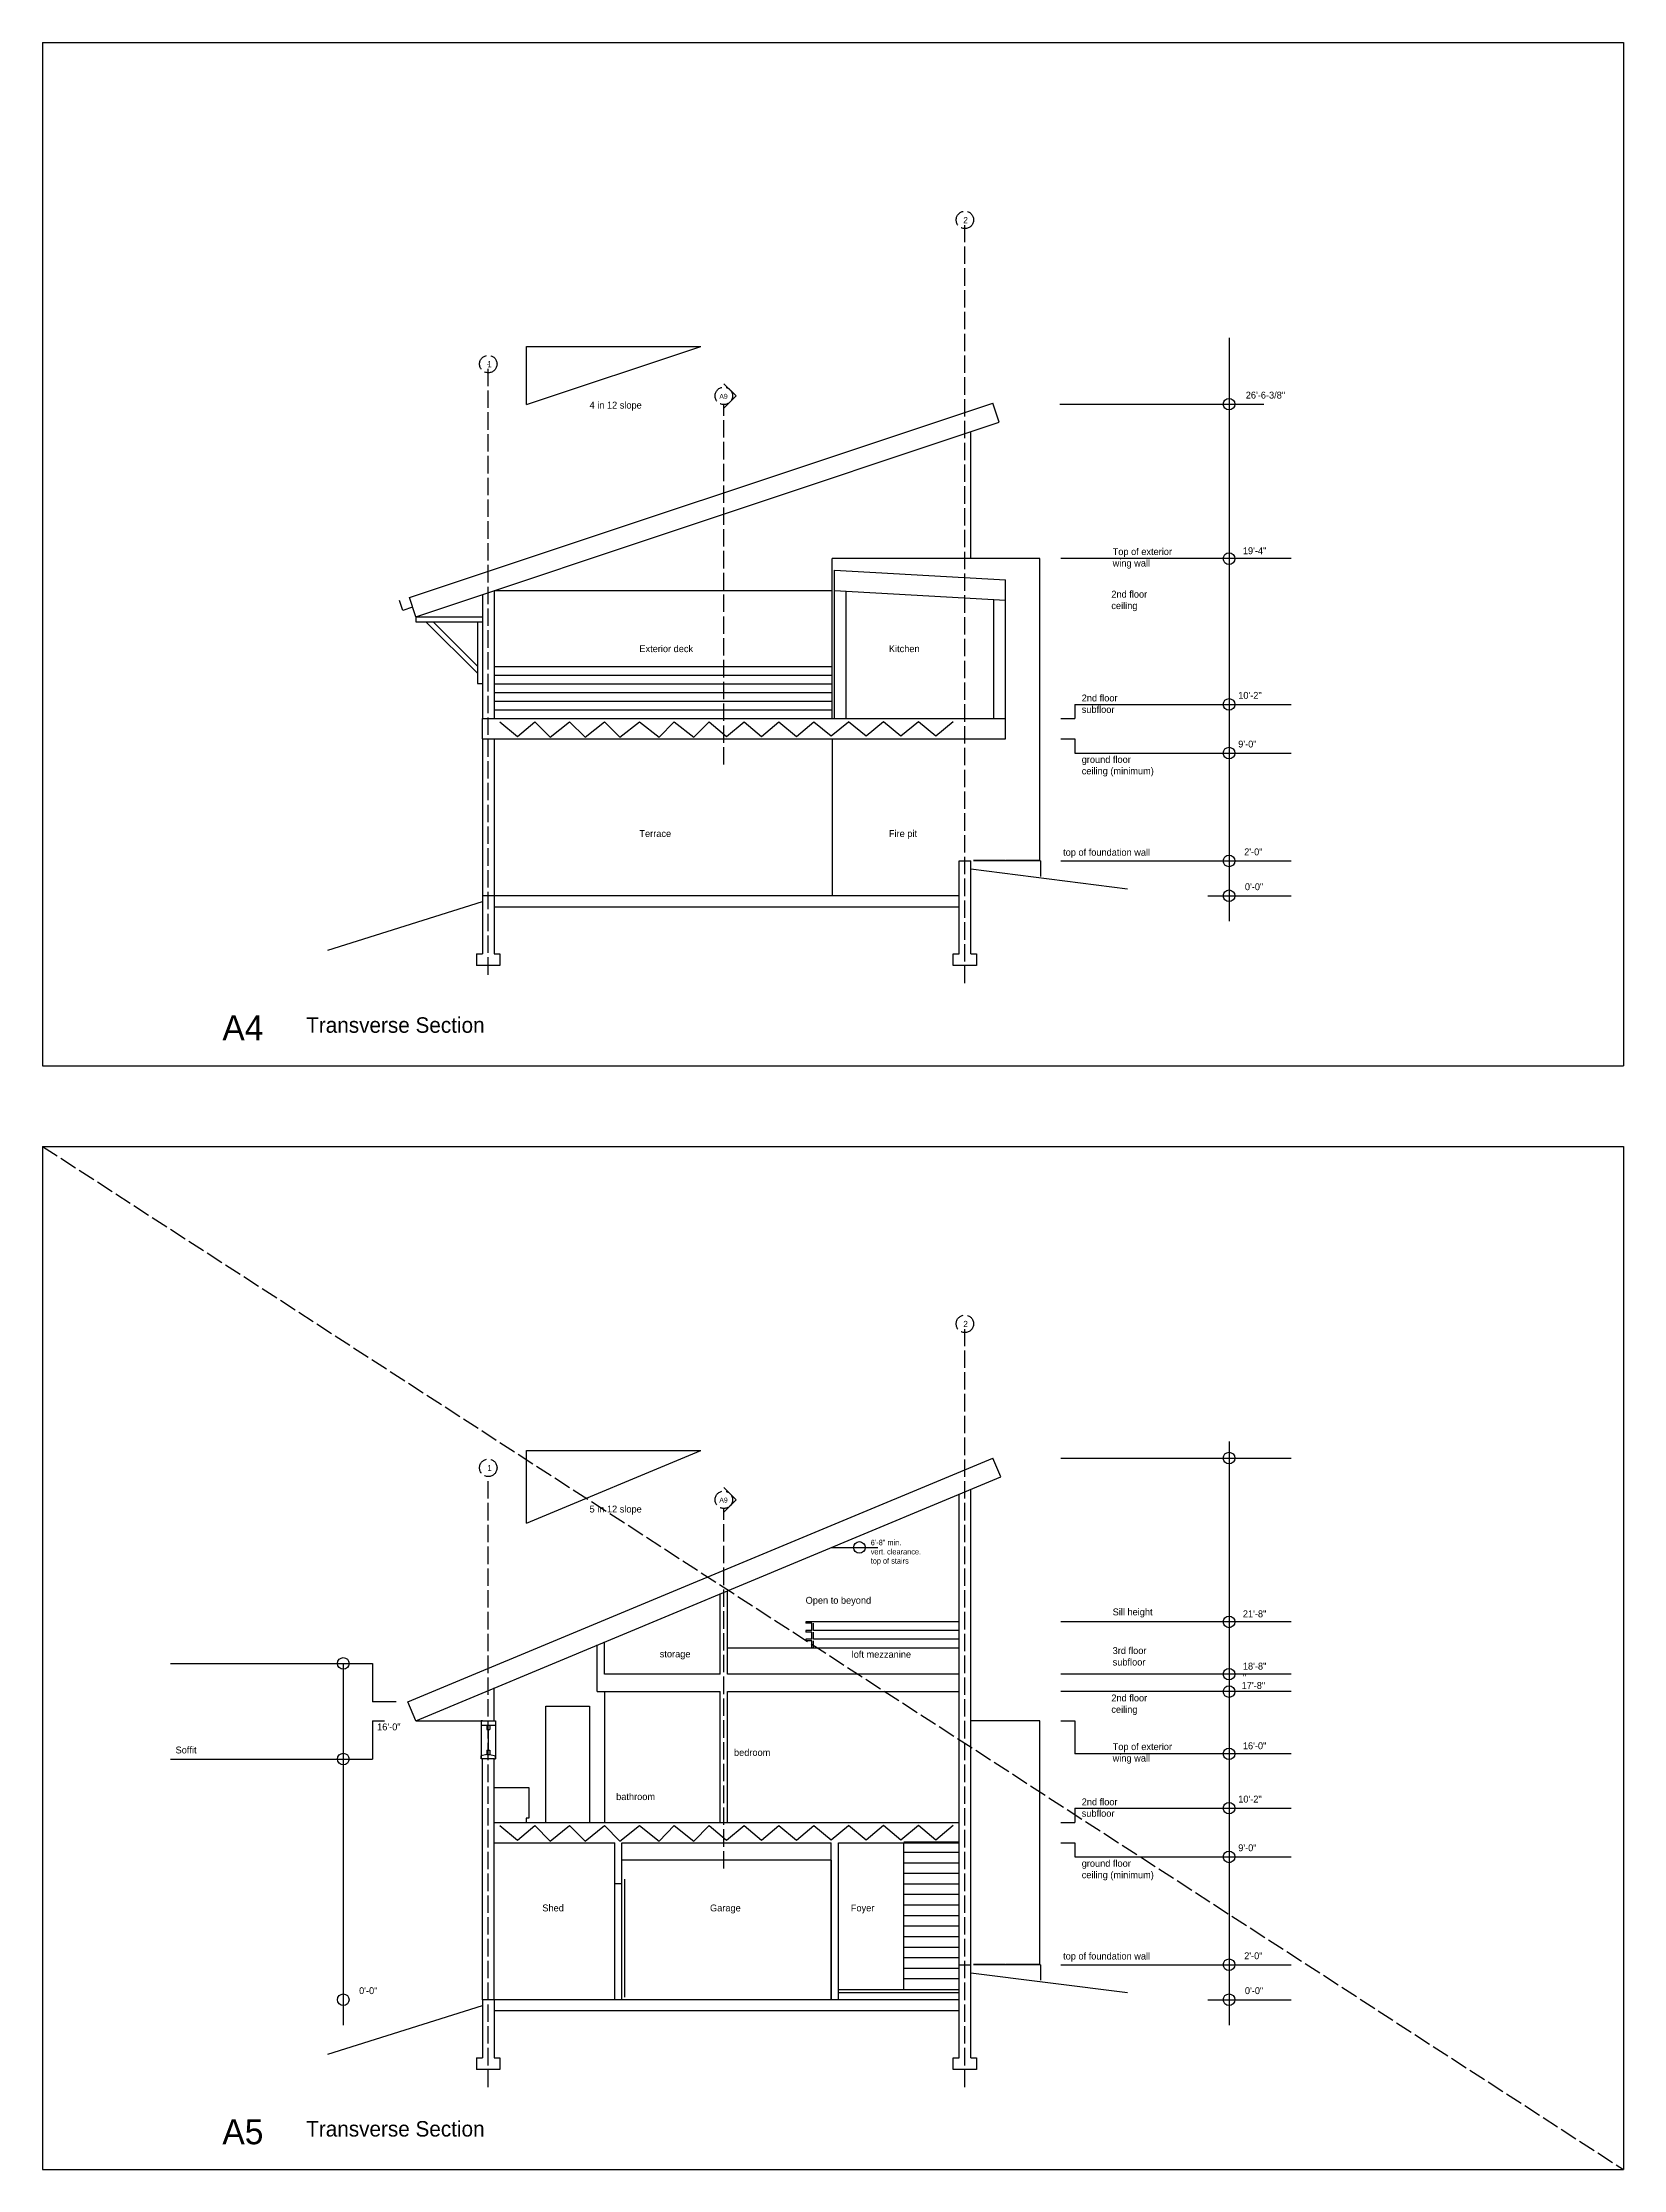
# Model space of a CAD drawing. Header units: inches. Extents: x 967 to 7331, y 452 to 3434.
# Drawn here: x 2166 to 3254, y 1971 to 3434 of the extents above; entities that cross this region are included whole.
import ezdxf

# ---------------------------------------------------------------- set-up
doc = ezdxf.new("R2010")
doc.units = ezdxf.units.IN
doc.header["$MEASUREMENT"] = 0
doc.linetypes.add('ACAD_ISO02W100', pattern=[15, 12, -3])
for name, color, linetype in [('blocks', 251, 'Continuous'), ('const', 7, 'Continuous'), ('e1', 7, 'Continuous'), ('e2', 251, 'Continuous'), ('grid', 252, 'ACAD_ISO02W100'), ('millwork', 253, 'Continuous'), ('soffit', 253, 'ACAD_ISO02W100'), ('stairs', 140, 'Continuous'), ('walls', 7, 'Continuous')]:
    doc.layers.add(name, color=color, linetype=linetype)

msp = doc.modelspace()

# ---------------------------------------------------------------- linework, layer by layer
for p, q in [((2166, 3434.3), (3254, 3434.3)), ((2166, 3434.3), (2166, 2730.3)), ((3254, 3434.3), (3254, 2730.3)), ((2166, 3235.3), (2166, 2730.3)), ((2796.8, 2871.2), (2804.8, 2871.2)), ((2166, 2730.3), (2836.2, 2730.3)), ((2166, 2730.3), (3254, 2730.3)), ((2166, 2674.8), (3254, 2674.8)), ((2166, 2674.8), (2166, 1970.8)), ((3254, 2674.8), (3254, 1970.8)), ((2166, 2475.8), (2166, 1970.8)), ((2796.8, 2111.6), (2804.8, 2111.6)), ((2166, 1970.8), (2836.2, 1970.8)), ((2166, 1970.8), (3254, 1970.8))]:
    msp.add_line(p, q)
at = {"layer": 'blocks'}
for p, q in [((2806.8, 2871.7), (2828.3, 2871.7)), ((2828.8, 2871.7), (2852.3, 2871.7)), ((2806.8, 2112.1), (2828.3, 2112.1)), ((2828.8, 2112.1), (2852.3, 2112.1))]:
    msp.add_line(p, q, dxfattribs=at)
at = {"layer": 'e1'}
for p, q in [((2632.4, 2209.6), (2632.4, 2299.6)), ((2637.4, 2209.6), (2637.4, 2299.6)), ((2559.8, 2087.6), (2559.8, 2167.6)), ((2564.8, 2087.6), (2564.8, 2167.6)), ((2708.8, 2087.6), (2708.8, 2179.6)), ((2713.8, 2087.6), (2713.8, 2179.6))]:
    msp.add_line(p, q, dxfattribs=at)
at = {"layer": 'e2'}
for p, q in [((2982.6, 3231.2), (2982.6, 2829.8)), ((2866.1, 3185.5), (3006.5, 3185.5)), ((2852.3, 2871.7), (2852.3, 3079.2)), ((3025.4, 3079.2), (2866.9, 3079.2)), ((2422.9, 3039.2), (2468.8, 3039.2)), ((2422.9, 3035.7), (2468.8, 3035.7)), ((2476.8, 3005.1), (2709.5, 3005.1)), ((2476.8, 2999.1), (2709.5, 2999.1)), ((2476.8, 2993.1), (2709.5, 2993.1)), ((2476.8, 2987.1), (2709.5, 2987.1)), ((2476.8, 2981.1), (2709.5, 2981.1)), ((2476.8, 2975.1), (2709.5, 2975.1)), ((2876.5, 2978.9), (3025.4, 2978.9)), ((2876.5, 2978.9), (2876.5, 2969.2)), ((2480.8, 2966.9), (2492.8, 2956.9)), ((2492.8, 2956.9), (2504.8, 2966.9)), ((2504.8, 2966.9), (2515.4, 2956.3)), ((2515.4, 2956.3), (2528.8, 2966.9)), ((2528.8, 2966.9), (2539.4, 2956.3)), ((2539.4, 2956.3), (2552.8, 2966.9)), ((2552.8, 2966.9), (2563.4, 2956.3)), ((2563.4, 2956.3), (2576.8, 2966.9)), ((2576.8, 2966.9), (2590.3, 2956.3)), ((2590.3, 2956.3), (2600.8, 2966.9)), ((2600.8, 2966.9), (2614.3, 2956.3)), ((2614.3, 2956.3), (2624.8, 2966.9)), ((2624.8, 2966.9), (2636.8, 2956.9)), ((2636.8, 2956.9), (2648.8, 2966.9)), ((2648.8, 2966.9), (2660.8, 2956.9)), ((2660.8, 2956.9), (2672.8, 2966.9)), ((2672.8, 2966.9), (2684.8, 2956.9)), ((2684.8, 2956.9), (2696.8, 2966.9)), ((2696.8, 2966.9), (2708.8, 2957.2)), ((2708.8, 2957.2), (2720.8, 2966.9)), ((2720.8, 2967.2), (2732.8, 2957.2)), ((2732.8, 2957.2), (2744.8, 2967.2)), ((2744.8, 2967.2), (2756.8, 2957.2)), ((2756.8, 2957.2), (2768.8, 2967.2)), ((2768.8, 2967.2), (2780.8, 2957.2)), ((2780.8, 2957.2), (2792.8, 2967.2)), ((2866.9, 2969.2), (2876.5, 2969.2)), ((2866.9, 2955.2), (2876.5, 2955.2)), ((2876.5, 2955.2), (2876.5, 2945.4)), ((2876.5, 2945.4), (3025.4, 2945.4)), ((2852.8, 2871.2), (2806.8, 2871.2)), ((2852.8, 2871.2), (2852.8, 2860.5)), ((2866.9, 2871.2), (3025.4, 2871.2)), ((2967.9, 2847.2), (3025.4, 2847.2)), ((2866.9, 2460.3), (3025.4, 2460.3)), ((2982.6, 2471.6), (2982.6, 2070.2)), ((2708.8, 2398.8), (2741, 2398.8)), ((3025.4, 2347.6), (2866.9, 2347.6)), ((2254, 2319), (2393.1, 2319)), ((2373, 2319), (2373, 2070.2)), ((2393.1, 2319), (2393.1, 2292.6)), ((2552.8, 2299.6), (2552.8, 2209.6)), ((3025.4, 2311.6), (2866.9, 2311.6)), ((3025.4, 2299.6), (2866.9, 2299.6)), ((2890.9, 2299.6), (2876.5, 2299.6)), ((2409.3, 2292.6), (2393.1, 2292.6)), ((2512.4, 2209.6), (2512.4, 2289.6)), ((2512.4, 2289.6), (2542.4, 2289.6)), ((2542.4, 2289.6), (2542.4, 2209.6)), ((2393.1, 2279.6), (2401.3, 2279.6)), ((2393.1, 2279.6), (2393.1, 2253.2)), ((2467.8, 2279.6), (2467.8, 2253.4)), ((2477.8, 2279.6), (2477.8, 2253.4)), ((2852.3, 2279.6), (2804.8, 2279.6)), ((2852.3, 2112.1), (2852.3, 2279.6)), ((2866.9, 2279.6), (2876.5, 2279.6)), ((2876.5, 2279.6), (2876.5, 2256.8)), ((3025.4, 2256.8), (2876.5, 2256.8)), ((2254, 2253.2), (2393.1, 2253.2)), ((2476.8, 2233.6), (2500.8, 2233.6)), ((2500.8, 2233.6), (2500.8, 2212.6)), ((2500.8, 2212.6), (2498.8, 2212.6)), ((2498.8, 2212.6), (2498.8, 2209.6)), ((2876.5, 2219.4), (3025.4, 2219.4)), ((2876.5, 2219.4), (2876.5, 2209.6)), ((2480.8, 2207.4), (2492.8, 2197.4)), ((2492.8, 2197.4), (2504.8, 2207.4)), ((2504.8, 2207.4), (2515.4, 2196.8)), ((2515.4, 2196.8), (2528.8, 2207.4)), ((2528.8, 2207.4), (2539.4, 2196.8)), ((2539.4, 2196.8), (2552.8, 2207.4)), ((2552.8, 2207.4), (2563.4, 2196.8)), ((2563.4, 2196.8), (2576.8, 2207.4)), ((2576.8, 2207.4), (2590.3, 2196.8)), ((2590.3, 2196.8), (2600.8, 2207.4)), ((2600.8, 2207.4), (2614.3, 2196.8)), ((2614.3, 2196.8), (2624.8, 2207.4)), ((2624.8, 2207.4), (2636.8, 2197.4)), ((2636.8, 2197.4), (2648.8, 2207.4)), ((2648.8, 2207.4), (2660.8, 2197.4)), ((2660.8, 2197.4), (2672.8, 2207.4)), ((2672.8, 2207.4), (2684.8, 2197.4)), ((2684.8, 2197.4), (2696.8, 2207.4)), ((2696.8, 2207.4), (2708.8, 2197.6)), ((2708.8, 2197.6), (2720.8, 2207.4)), ((2720.8, 2207.6), (2732.8, 2197.6)), ((2732.8, 2197.6), (2744.8, 2207.6)), ((2744.8, 2207.6), (2756.8, 2197.6)), ((2756.8, 2197.6), (2768.8, 2207.6)), ((2768.8, 2207.6), (2780.8, 2197.6)), ((2780.8, 2197.6), (2792.8, 2207.6)), ((2866.9, 2209.6), (2876.5, 2209.6)), ((2866.9, 2195.6), (2876.5, 2195.6)), ((2876.5, 2195.6), (2876.5, 2185.9)), ((2708.8, 2183.6), (2564.8, 2183.6)), ((2876.5, 2185.9), (3025.4, 2185.9)), ((2852.8, 2111.6), (2806.8, 2111.6)), ((2852.8, 2111.6), (2852.8, 2101)), ((2866.9, 2111.7), (3025.4, 2111.7)), ((2967.9, 2087.6), (3025.4, 2087.6))]:
    msp.add_line(p, q, dxfattribs=at)
for centre in [(2982.6, 3185.5), (2982.6, 3079.2), (2982.6, 2978.9), (2982.6, 2945.4), (2982.6, 2871.2), (2982.6, 2847.2), (2982.6, 2460.3), (2728.2, 2398.8), (2982.6, 2347.6), (2373, 2319), (2982.6, 2311.6), (2982.6, 2299.6), (2373, 2253.2), (2982.6, 2256.8), (2982.6, 2219.4), (2982.6, 2185.9), (2982.6, 2111.7), (2373, 2087.6), (2982.6, 2087.6)]:
    msp.add_circle(centre, 4, dxfattribs=at)
at = {"layer": 'grid'}
for p, q in [((2800.8, 2787), (2800.8, 3308.6)), ((2472.8, 2792.9), (2472.8, 3213)), ((2634.9, 2937.5), (2634.9, 3185.2)), ((2800.8, 2027.4), (2800.8, 2549)), ((2472.8, 2027.4), (2472.8, 2447.6)), ((2634.9, 2177.9), (2634.9, 2425.6))]:
    msp.add_line(p, q, dxfattribs=at)
for centre in [(2800.8, 3312.3), (2472.8, 3213.1), (2634.9, 3191.2), (2800.8, 2552.7), (2472.8, 2453.6), (2634.9, 2431.6)]:
    msp.add_circle(centre, 6, dxfattribs=at)
at = {"layer": 'millwork'}
for p, q in [((2499, 3215.2), (2499, 3225.2)), ((2499, 3225.2), (2619, 3225.2)), ((2499, 3185.2), (2499, 3225.2)), ((2499, 3205.2), (2499, 3215.2)), ((2499, 3205.2), (2499, 3205.2)), ((2804.8, 3079.2), (2804.8, 3166.5)), ((2852.3, 3079.2), (2709.5, 3079.2)), ((2709.5, 2969.2), (2709.5, 3079.2)), ((2468.8, 3054.5), (2468.8, 2969.2)), ((2476.8, 3057.2), (2476.8, 2969.2)), ((2476.8, 3057.2), (2709.5, 3057.2)), ((2422.9, 3039.2), (2422.9, 3035.7)), ((2429.9, 3035.7), (2465.3, 3000.3)), ((2434.8, 3035.7), (2465.3, 3005.2)), ((2465.3, 3035.7), (2465.3, 2993.3)), ((2465.3, 2993.3), (2468.8, 2993.3)), ((2468.8, 2955.2), (2468.8, 2847.2)), ((2476.8, 2955.2), (2476.8, 2847.2)), ((2709.5, 2955.2), (2709.5, 2847.2)), ((2499, 2455.6), (2499, 2465.6)), ((2499, 2465.6), (2619, 2465.6)), ((2499, 2415.6), (2499, 2465.6)), ((2499, 2445.6), (2499, 2455.6)), ((2499, 2445.6), (2499, 2445.6)), ((2796.8, 2347.6), (2691.3, 2347.6)), ((2691.3, 2347.6), (2691.3, 2346.6)), ((2695.5, 2346.6), (2691.3, 2346.6)), ((2695.5, 2341.6), (2695.5, 2346.6)), ((2696.5, 2341.6), (2696.5, 2346.6)), ((2796.8, 2329.6), (2637.4, 2329.6)), ((2695.5, 2341.6), (2691.3, 2341.6)), ((2691.3, 2341.6), (2691.3, 2340.6)), ((2695.5, 2340.6), (2691.3, 2340.6)), ((2691.3, 2335.6), (2691.3, 2334.6)), ((2695.5, 2335.6), (2691.3, 2335.6)), ((2695.5, 2334.6), (2691.3, 2334.6)), ((2695.5, 2335.6), (2695.5, 2340.6)), ((2695.5, 2329.6), (2695.5, 2334.6)), ((2796.8, 2341.6), (2696.5, 2341.6)), ((2696.5, 2335.6), (2696.5, 2340.6)), ((2796.8, 2335.6), (2696.5, 2335.6)), ((2696.5, 2329.6), (2696.5, 2334.6)), ((2758.8, 2094.6), (2758.8, 2195.6))]:
    msp.add_line(p, q, dxfattribs=at)
at = {"layer": 'soffit'}
msp.add_line((2166, 2674.8), (3254, 1970.8), dxfattribs=at)
at = {"layer": 'stairs'}
for p, q in [((2796.8, 2196.1), (2758.8, 2196.1)), ((2796.8, 2188.9), (2758.8, 2188.9)), ((2796.8, 2181.6), (2758.8, 2181.6)), ((2796.8, 2174.4), (2758.8, 2174.4)), ((2796.8, 2167.1), (2758.8, 2167.1)), ((2796.8, 2159.9), (2758.8, 2159.9)), ((2796.8, 2152.6), (2758.8, 2152.6)), ((2796.8, 2145.4), (2758.8, 2145.4)), ((2796.8, 2138.1), (2758.8, 2138.1)), ((2796.8, 2130.9), (2758.8, 2130.9)), ((2796.8, 2123.6), (2758.8, 2123.6)), ((2796.8, 2116.4), (2758.8, 2116.4)), ((2796.8, 2109.1), (2758.8, 2109.1)), ((2796.8, 2101.9), (2758.8, 2101.9))]:
    msp.add_line(p, q, dxfattribs=at)
at = {"layer": 'walls'}
for p, q in [((2499, 3185.2), (2619, 3225.2)), ((2634.9, 3199.6), (2643.4, 3191.2)), ((2634.9, 3182.7), (2643.4, 3191.2)), ((2418.5, 3052.5), (2820.1, 3186.3)), ((2824.5, 3173.1), (2820.1, 3186.3)), ((2422.9, 3039.2), (2824.5, 3173.1)), ((2711, 3071.2), (2828.8, 3064.7)), ((2711, 2969.2), (2711, 3071.2)), ((2828.8, 2955.2), (2828.8, 3064.7)), ((2414, 3043.6), (2411.8, 3050.3)), ((2420.7, 3045.8), (2414, 3043.6)), ((2422.9, 3039.2), (2418.5, 3052.5)), ((2711, 3057.2), (2828.8, 3050.7)), ((2719, 2969.2), (2719, 3056.6)), ((2820.8, 2969.2), (2820.8, 3051.2)), ((2468.8, 2969.2), (2828.8, 2969.2)), ((2468.8, 2955.2), (2468.8, 2969.2)), ((2468.8, 2955.2), (2828.8, 2955.2)), ((2796.8, 2807.2), (2796.8, 2871.2)), ((2804.8, 2807.2), (2804.8, 2871.2)), ((2804.8, 2865.8), (2912.7, 2852)), ((2362.3, 2809.7), (2468.8, 2843.2)), ((2796.8, 2847.2), (2468.8, 2847.2)), ((2468.8, 2847.2), (2468.8, 2827.7)), ((2468.8, 2844.4), (2468.8, 2807.2)), ((2476.8, 2847.2), (2476.8, 2807.2)), ((2476.8, 2839.7), (2796.8, 2839.7)), ((2464.8, 2807.2), (2468.8, 2807.2)), ((2464.8, 2807.2), (2464.8, 2799.2)), ((2480.8, 2799.2), (2464.8, 2799.2)), ((2468.8, 2799.2), (2464.8, 2799.2)), ((2476.8, 2807.2), (2480.8, 2807.2)), ((2480.8, 2807.2), (2480.8, 2799.2)), ((2792.8, 2807.2), (2796.8, 2807.2)), ((2792.8, 2799.2), (2792.8, 2807.2)), ((2808.8, 2799.2), (2792.8, 2799.2)), ((2804.8, 2807.2), (2808.8, 2807.2)), ((2808.8, 2807.2), (2808.8, 2799.2)), ((2417.5, 2292.6), (2820.1, 2460.3)), ((2499, 2415.6), (2619, 2465.6)), ((2825.5, 2447.4), (2820.1, 2460.3)), ((2422.9, 2279.6), (2825.5, 2447.4)), ((2634.9, 2440.1), (2643.4, 2431.6)), ((2634.9, 2423.1), (2643.4, 2431.6)), ((2796.8, 2111.6), (2796.8, 2435.4)), ((2804.8, 2111.6), (2804.8, 2438.8)), ((2632.4, 2311.6), (2632.4, 2367)), ((2637.4, 2311.6), (2637.4, 2369)), ((2547.8, 2299.6), (2547.8, 2331.7)), ((2552.8, 2311.6), (2552.8, 2333.8)), ((2476.8, 2279.6), (2476.8, 2302.1)), ((2547.8, 2299.6), (2632.4, 2299.6)), ((2632.4, 2311.6), (2552.8, 2311.6)), ((2796.8, 2311.6), (2637.4, 2311.6)), ((2637.4, 2299.6), (2796.8, 2299.6)), ((2422.9, 2279.6), (2417.5, 2292.6)), ((2422.9, 2279.6), (2468.8, 2279.6)), ((2467.8, 2279.6), (2467.8, 2276.6)), ((2468.8, 2279.6), (2467.8, 2279.6)), ((2467.8, 2276.6), (2477.8, 2276.6)), ((2468.8, 2279.6), (2477.8, 2279.6)), ((2471.8, 2276.6), (2473.8, 2276.6)), ((2471.8, 2276.6), (2471.8, 2273.6)), ((2471.8, 2273.6), (2473.8, 2273.6)), ((2472.8, 2273.6), (2472.8, 2259.4)), ((2473.8, 2276.6), (2473.8, 2273.6)), ((2477.8, 2279.6), (2477.8, 2276.6)), ((2471.8, 2256.4), (2467.8, 2255.4)), ((2467.8, 2253.4), (2467.8, 2255.4)), ((2471.8, 2259.4), (2471.8, 2256.4)), ((2471.8, 2259.4), (2473.8, 2259.4)), ((2471.8, 2256.4), (2473.8, 2256.4)), ((2473.8, 2259.4), (2473.8, 2256.4)), ((2473.8, 2256.4), (2477.8, 2255.4)), ((2477.8, 2253.4), (2477.8, 2255.4)), ((2476.8, 2253.4), (2467.8, 2253.4)), ((2468.8, 2087.6), (2468.8, 2253.4)), ((2476.8, 2087.6), (2476.8, 2253.4)), ((2476.8, 2253.4), (2477.8, 2253.4)), ((2477.8, 2253.4), (2477.8, 2253.4)), ((2637.4, 2209.6), (2637.4, 2221.8)), ((2476.8, 2209.6), (2796.8, 2209.6)), ((2476.8, 2195.6), (2559.8, 2195.6)), ((2559.8, 2167.6), (2559.8, 2195.6)), ((2564.8, 2195.6), (2708.8, 2195.6)), ((2564.8, 2167.6), (2564.8, 2195.6)), ((2708.8, 2179.6), (2708.8, 2195.6)), ((2713.8, 2195.6), (2796.8, 2195.6)), ((2713.8, 2179.6), (2713.8, 2195.6)), ((2708.8, 2183.6), (2708.8, 2087.6)), ((2559.8, 2167.6), (2564.8, 2167.6)), ((2566.6, 2170.6), (2566.6, 2089.3)), ((2796.8, 2047.6), (2796.8, 2111.6)), ((2804.8, 2047.6), (2804.8, 2111.6)), ((2713.8, 2094.6), (2796.8, 2094.6)), ((2804.8, 2106.2), (2912.7, 2092.5)), ((2362.3, 2050.1), (2468.8, 2083.6)), ((2796.8, 2087.6), (2468.8, 2087.6)), ((2468.8, 2087.6), (2468.8, 2068.1)), ((2468.8, 2084.8), (2468.8, 2047.6)), ((2476.8, 2087.6), (2476.8, 2047.6)), ((2476.8, 2080.1), (2796.8, 2080.1)), ((2713.8, 2092.6), (2796.8, 2092.6)), ((2464.8, 2047.6), (2468.8, 2047.6)), ((2464.8, 2047.6), (2464.8, 2039.6)), ((2480.8, 2039.6), (2464.8, 2039.6)), ((2468.8, 2039.6), (2464.8, 2039.6)), ((2476.8, 2047.6), (2480.8, 2047.6)), ((2480.8, 2047.6), (2480.8, 2039.6)), ((2792.8, 2047.6), (2796.8, 2047.6)), ((2792.8, 2039.6), (2792.8, 2047.6)), ((2808.8, 2039.6), (2792.8, 2039.6)), ((2804.8, 2047.6), (2808.8, 2047.6)), ((2808.8, 2047.6), (2808.8, 2039.6))]:
    msp.add_line(p, q, dxfattribs=at)

# ---------------------------------------------------------------- texts
at = {"layer": 'const', "attachment_point": 1}
for s, insert, char_height, width in [('2', (2799.7, 3314.3), 4.26, 1625.197), ('1', (2472.1, 3215.2), 4.26, 1625.197), ('A9', (2631.8, 3192.6), 3.41, 1300.158), ('26\'-6-3/8"', (2994.1, 3194.1), 4.74, 1805.775), ('4 in 12 slope', (2542.5, 3187.2), 4.736, 1805.775), ('Top of exterior\\Pwing wall', (2902.5, 3086.4), 4.736, 1805.775), ('19\'-4"', (2992.1, 3087), 4.74, 1805.775), ('\\P2nd floor^Jceiling', (2901.6, 3065), 4.736, 1805.775), ('Exterior deck', (2576.8, 3019.6), 4.736, 1805.775), ('Kitchen', (2748.5, 3019.6), 4.74, 1805.775), ('2nd floor^Jsubfloor', (2881.2, 2985.7), 4.736, 1805.775), ('10\'-2"', (2988.9, 2987.5), 4.74, 1805.775), ('ground floor^Jceiling (minimum)', (2881.2, 2943.4), 4.736, 1805.775), ('9\'-0"', (2988.9, 2954), 4.74, 1805.775), ('Terrace', (2576.8, 2892.4), 4.74, 1805.775), ('Fire pit', (2748.5, 2892.4), 4.74, 1805.775), ('top of foundation wall', (2868.4, 2879.5), 4.736, 1805.775), ('2\'-0"', (2993, 2879.8), 4.74, 1805.775), ('0\'-0"', (2993.5, 2855.8), 4.74, 1805.775), ('A4', (2289.8, 2765), 17.26, 6582.049), ('Transverse Section', (2347.5, 2763.6), 10.656, 4062.993), ('2', (2799.7, 2554.7), 4.26, 1625.197), ('1', (2472.1, 2455.6), 4.26, 1625.197), ('A9', (2631.8, 2433.1), 3.41, 1300.158), ('5 in 12 slope', (2542.5, 2427.6), 4.736, 1805.775), ('6\'-8" min.^Jvert. clearance.\\Ptop of stairs', (2736, 2404.1), 3.789, 1444.62), ('Open to beyond', (2691.2, 2364.8), 4.736, 1805.775), ('Sill height', (2902.5, 2356.8), 4.736, 1805.775), ('21\'-8"', (2992.1, 2355.5), 4.74, 1805.775), ('storage', (2590.8, 2327.9), 4.74, 1805.775), ('loft mezzanine', (2722.9, 2327.6), 4.736, 1805.775), ('3rd floor^Jsubfloor', (2902.5, 2330.2), 4.736, 1805.775), ('18\'-8"\\P"', (2992.1, 2319.5), 4.74, 1805.775), ('\\P2nd floor^Jceiling', (2901.6, 2305.5), 4.736, 1805.775), ('\\P17\'-8"', (2991.3, 2314.1), 4.74, 1805.775), ('16\'-0"', (2396.3, 2277.7), 4.74, 1805.775), ('Soffit', (2257.6, 2261.8), 4.74, 1805.775), ('bedroom', (2641.9, 2260.1), 4.74, 1805.775), ('Top of exterior\\Pwing wall', (2902.5, 2264.1), 4.736, 1805.775), ('16\'-0"', (2992.1, 2264.7), 4.74, 1805.775), ('bathroom', (2560.8, 2229.7), 4.74, 1805.775), ('2nd floor^Jsubfloor', (2881.2, 2226.1), 4.736, 1805.775), ('10\'-2"', (2988.9, 2228), 4.74, 1805.775), ('ground floor^Jceiling (minimum)', (2881.2, 2183.8), 4.736, 1805.775), ('9\'-0"', (2988.9, 2194.5), 4.74, 1805.775), ('Shed', (2510, 2153.1), 4.74, 1805.775), ('Garage', (2625.4, 2153.1), 4.74, 1805.775), ('Foyer', (2722.3, 2153.1), 4.74, 1805.775), ('top of foundation wall', (2868.4, 2120), 4.736, 1805.775), ('2\'-0"', (2993, 2120.2), 4.74, 1805.775), ('0\'-0"', (2383.9, 2096.2), 4.74, 1805.775), ('0\'-0"', (2993.5, 2096.2), 4.74, 1805.775), ('A5', (2289.8, 2005.4), 17.26, 6582.049), ('Transverse Section', (2347.5, 2004.1), 10.656, 4062.993)]:
    msp.add_mtext(s, dxfattribs=dict(at, insert=insert, char_height=char_height, width=width))

doc.saveas('drawing.dxf')
